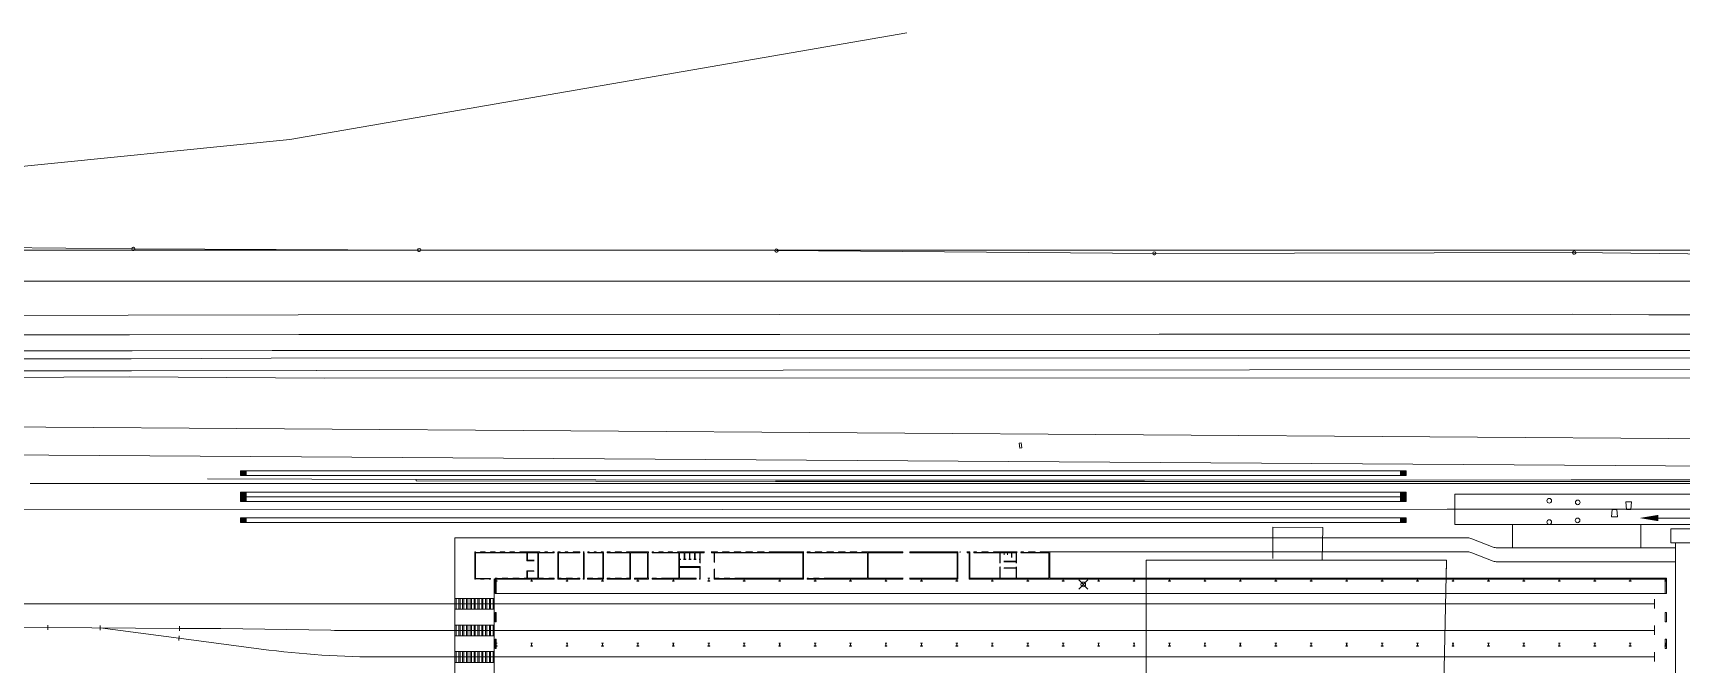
# Model space of a CAD drawing. Header units: millimetres. Extents: x -725228 to 10849, y -8846583 to 5995.
# Drawn here: x 10088.5 to 10441.9, y 5860 to 5995.3 of the extents above; entities that cross this region are included whole.
import ezdxf

# ---------------------------------------------------------------- set-up
doc = ezdxf.new("R2010")
doc.units = ezdxf.units.MM
doc.header["$PDMODE"] = 35
doc.header["$PDSIZE"] = 1
doc.layers.add('00-SIMB', color=1, linetype='Continuous', lineweight=0)
doc.layers.add('ES-Perfiles-g', color=4, linetype='Continuous')

# ---------------------------------------------------------------- blocks, each defined once
blk = doc.blocks.new('Ubicación_TOLOSA')
at = {"layer": '00-SIMB', "color": 1, "lineweight": 5, "ltscale": 2}
for p, q in [((-19.13, 140.5), (113.19, 163.37)), ((-101.35, 132.3), (-19.13, 140.5)), ((285.8, 116.83), (-219.02, 116.83)), ((-52.64, 117.07), (-123.18, 117.76)), ((8.64, 116.83), (-52.64, 117.07)), ((85.26, 116.73), (8.64, 116.83)), ((166.3, 116.12), (85.26, 116.73)), ((256.33, 116.29), (166.3, 116.12)), ((333.88, 115.46), (256.33, 116.29)), ((309.83, 110.13), (-272, 110.13)), ((-53.78, 102.84), (-123.61, 102.78)), ((-17.29, 102.91), (-53.78, 102.84)), ((-17.29, 102.91), (85.9, 102.98)), ((85.9, 102.98), (255.92, 103.1)), ((255.92, 103.1), (272.36, 102.96)), ((272.36, 102.96), (284.54, 102.95)), ((-88.52, 98.61), (-53.46, 98.63)), ((-53.46, 98.63), (-17.14, 98.71)), ((-17.14, 98.71), (34.43, 98.72)), ((34.43, 98.72), (86, 98.73)), ((86, 98.73), (167.34, 98.76)), ((167.34, 98.76), (295.02, 98.8)), ((-53.11, 93.52), (-123.51, 93.48)), ((-52.92, 95.22), (-123.42, 95.16)), ((-23.07, 93.63), (-53.11, 93.52)), ((-22.92, 95.26), (-52.92, 95.22)), ((-23.07, 93.63), (395.4, 93.79)), ((-22.92, 95.26), (395.41, 95.26)), ((-53.48, 89.63), (-123.55, 89.24)), ((-123.5, 90.9), (-53.06, 90.92)), ((-11.71, 89.32), (-53.48, 89.63)), ((-53.06, 90.92), (-13.34, 91.02)), ((-13.35, 91.01), (389.6, 91.29)), ((-11.71, 89.33), (413.12, 89.51)), ((-134.21, 79.31), (430.56, 75.38)), ((137.33, 75.4), (137.73, 75.46)), ((137.44, 74.35), (137.33, 75.4)), ((137.87, 74.44), (137.44, 74.35)), ((137.73, 75.46), (137.87, 74.44)), ((472.51, 69.28), (-87.17, 72.94)), ((7.99, 67.66), (-36.73, 67.77)), ((-29.7, 68.46), (-29.7, 69.46)), ((-29.7, 69.46), (220.3, 69.46)), ((-29.7, 68.46), (-29.7, 69.46)), ((-29.7, 68.46), (220.3, 68.46)), ((-29.49, 69.46), (-29.49, 68.46)), ((-29.29, 68.46), (-29.29, 69.46)), ((-29.08, 69.46), (-29.08, 68.46)), ((-28.88, 68.46), (-28.88, 69.46)), ((-28.67, 69.46), (-28.67, 68.46)), ((-28.47, 68.46), (-28.47, 69.46)), ((85.06, 67.49), (7.99, 67.66)), ((7.99, 67.36), (7.99, 67.66)), ((85.06, 67.19), (7.99, 67.36)), ((164.19, 67.47), (85.06, 67.49)), ((164.19, 67.17), (85.06, 67.19)), ((255.7, 67.53), (164.19, 67.47)), ((255.7, 67.23), (164.19, 67.17)), ((219.07, 68.46), (219.07, 69.46)), ((219.28, 69.46), (219.28, 68.46)), ((219.48, 68.46), (219.48, 69.46)), ((219.69, 69.46), (219.69, 68.46)), ((219.89, 68.46), (219.89, 69.46)), ((220.1, 69.46), (220.1, 68.46)), ((220.3, 68.46), (220.3, 69.46)), ((371.92, 67.53), (255.7, 67.53)), ((371.92, 67.23), (255.7, 67.23)), ((-74.78, 66.74), (294.34, 66.75)), ((-29.7, 63.93), (-29.7, 64.93)), ((-29.7, 64.93), (220.3, 64.93)), ((-29.7, 63.93), (-29.7, 64.93)), ((-29.7, 62.93), (-29.7, 63.93)), ((-29.7, 63.93), (220.3, 63.93)), ((-29.7, 62.93), (-29.7, 63.93)), ((-29.7, 63.93), (220.3, 63.93)), ((-29.49, 64.93), (-29.49, 63.93)), ((-29.49, 63.93), (-29.49, 62.93)), ((-29.29, 63.93), (-29.29, 64.93)), ((-29.29, 62.93), (-29.29, 63.93)), ((-29.08, 64.93), (-29.08, 63.93)), ((-29.08, 63.93), (-29.08, 62.93)), ((-28.88, 63.93), (-28.88, 64.93)), ((-28.88, 62.93), (-28.88, 63.93)), ((-28.67, 64.93), (-28.67, 63.93)), ((-28.67, 63.93), (-28.67, 62.93)), ((-28.47, 63.93), (-28.47, 64.93)), ((-28.47, 62.93), (-28.47, 63.93)), ((219.07, 63.93), (219.07, 64.93)), ((219.07, 62.93), (219.07, 63.93)), ((219.28, 64.93), (219.28, 63.93)), ((219.28, 63.93), (219.28, 62.93)), ((219.48, 63.93), (219.48, 64.93)), ((219.48, 62.93), (219.48, 63.93)), ((219.69, 64.93), (219.69, 63.93)), ((219.69, 63.93), (219.69, 62.93)), ((219.89, 63.93), (219.89, 64.93)), ((219.89, 62.93), (219.89, 63.93)), ((220.1, 64.93), (220.1, 63.93)), ((220.1, 63.93), (220.1, 62.93)), ((220.3, 63.93), (220.3, 64.93)), ((220.3, 62.93), (220.3, 63.93)), ((290.71, 64.48), (230.71, 64.48)), ((230.71, 57.98), (230.71, 64.48)), ((-137.9, 61.09), (229.07, 61.24)), ((-29.7, 62.93), (220.3, 62.93)), ((229.07, 61.24), (333.81, 61.24)), ((264.34, 59.65), (264.49, 61.23)), ((264.49, 61.23), (265.46, 61.23)), ((265.61, 59.65), (265.46, 61.23)), ((267.38, 62.82), (267.53, 61.23)), ((267.38, 62.82), (268.65, 62.82)), ((267.53, 61.23), (268.5, 61.23)), ((268.65, 62.82), (268.5, 61.23)), ((-29.7, 59.41), (-29.7, 58.41)), ((-29.7, 59.41), (220.3, 59.41)), ((-29.7, 58.41), (220.3, 58.41)), ((-29.49, 58.41), (-29.49, 59.41)), ((-29.29, 59.41), (-29.29, 58.41)), ((-29.08, 58.41), (-29.08, 59.41)), ((-28.88, 59.41), (-28.88, 58.41)), ((-28.69, 59), (-28.69, 59)), ((-28.69, 58.87), (-28.69, 58.87)), ((-28.67, 58.41), (-28.67, 59.41)), ((-28.47, 59.41), (-28.47, 58.41)), ((191.69, 50.72), (191.73, 57.4)), ((191.73, 57.4), (202.44, 57.35)), ((202.44, 57.35), (202.26, 50.35)), ((219.07, 58.41), (219.07, 59.41)), ((219.28, 59.41), (219.28, 58.41)), ((219.48, 58.41), (219.48, 59.41)), ((219.69, 59.41), (219.69, 58.41)), ((219.89, 58.41), (219.89, 59.41)), ((220.1, 59.41), (220.1, 58.41)), ((220.3, 58.41), (220.3, 59.41)), ((230.71, 57.98), (290.71, 57.98)), ((243.11, 57.98), (243.11, 52.98)), ((264.34, 59.65), (265.61, 59.65)), ((270.61, 52.98), (270.61, 57.98)), ((274.36, 59.37), (286.13, 59.37)), ((287.04, 57.07), (277.04, 57.07)), ((277.04, 57.07), (277.04, 54.07)), ((16.25, 55.1), (16.25, 5)), ((186.21, 55.1), (16.25, 55.1)), ((186.21, 55.1), (233.48, 55.1)), ((238.96, 53.15), (234.39, 54.93)), ((277.04, 54.07), (287.04, 54.07)), ((278.08, -2.59), (278.08, 54.07)), ((20.55, 52.11), (20.7, 52.11)), ((20.55, 52.11), (20.55, 51.41)), ((20.7, 51.41), (20.55, 51.41)), ((20.6, 51.41), (20.7, 51.41)), ((20.6, 46.98), (20.6, 51.41)), ((20.7, 51.91), (20.7, 52.11)), ((20.7, 51.91), (20.7, 52.01)), ((20.7, 52.01), (21.8, 52.01)), ((20.7, 51.91), (20.7, 46.43)), ((21.8, 51.91), (20.7, 51.91)), ((20.7, 51.41), (20.7, 46.98)), ((21.8, 52.11), (22.8, 52.11)), ((21.8, 51.91), (21.8, 52.11)), ((21.8, 52.01), (21.8, 51.91)), ((21.8, 51.91), (22.8, 51.91)), ((22.8, 51.91), (22.8, 52.11)), ((22.8, 51.91), (22.8, 52.01)), ((22.8, 52.01), (23.9, 52.01)), ((23.9, 51.91), (22.8, 51.91)), ((23.9, 51.91), (23.9, 52.11)), ((23.9, 52.11), (24.9, 52.11)), ((23.9, 52.01), (23.9, 51.91)), ((24.9, 51.91), (23.9, 51.91)), ((24.9, 52.11), (24.9, 51.91)), ((24.9, 51.91), (24.9, 52.01)), ((24.9, 52.01), (26, 52.01)), ((26, 51.91), (24.9, 51.91)), ((26, 51.91), (26, 52.11)), ((26, 52.11), (27, 52.11)), ((26, 52.01), (26, 51.91)), ((27, 51.91), (26, 51.91)), ((27, 52.11), (27, 51.91)), ((27, 51.91), (27, 52.01)), ((27, 52.01), (28.1, 52.01)), ((28.1, 51.91), (27, 51.91)), ((28.1, 51.91), (28.1, 52.11)), ((28.1, 52.11), (29.1, 52.11)), ((28.1, 52.01), (28.1, 51.91)), ((29.1, 51.91), (28.1, 51.91)), ((29.1, 52.11), (29.1, 51.91)), ((29.1, 51.91), (29.1, 52.01)), ((29.1, 52.01), (30.2, 52.01)), ((30.2, 51.91), (29.1, 51.91)), ((30.2, 51.91), (30.2, 52.11)), ((30.2, 52.11), (31.2, 52.11)), ((30.2, 52.01), (30.2, 51.91)), ((31.2, 51.91), (30.2, 51.91)), ((31.2, 52.11), (34.05, 52.11)), ((31.2, 51.91), (34.05, 51.91)), ((31.7, 51.91), (31.7, 50.22)), ((31.7, 51.91), (31.7, 50.22)), ((33.28, 50.22), (31.7, 50.22)), ((31.85, 51.91), (31.85, 50.32)), ((33.27, 50.32), (31.85, 50.32)), ((34.5, 52.11), (33.9, 52.11)), ((34.05, 46.48), (34.05, 51.91)), ((34.05, 50.83), (34.05, 47.3)), ((34.2, 46.48), (34.2, 51.91)), ((34.2, 51.91), (37.58, 51.91)), ((34.2, 50.11), (34.2, 46.48)), ((34.5, 51.91), (34.5, 52.11)), ((34.5, 51.91), (34.5, 52.01)), ((34.5, 52.01), (35.6, 52.01)), ((35.6, 51.91), (34.5, 51.91)), ((36.18, 52.11), (35.6, 52.11)), ((35.6, 51.91), (35.6, 52.11)), ((35.6, 52.01), (35.6, 51.91)), ((36.18, 51.91), (36.18, 52.11)), ((36.18, 51.91), (36.18, 52.01)), ((36.18, 52.01), (37.28, 52.01)), ((37.28, 51.91), (36.18, 51.91)), ((37.58, 52.11), (37.28, 52.11)), ((37.28, 51.91), (37.28, 52.11)), ((37.28, 52.01), (37.28, 51.91)), ((37.58, 52.11), (37.58, 51.91)), ((38.32, 52.01), (38.4, 52.01)), ((38.4, 52.01), (38.32, 52.01)), ((38.35, 52.11), (38.4, 52.11)), ((38.4, 52.11), (38.85, 52.11)), ((38.4, 52.01), (38.4, 46.28)), ((38.42, 52.1), (38.42, 52.1)), ((38.55, 51.91), (38.55, 46.48)), ((38.55, 51.91), (43.07, 51.91)), ((38.85, 51.91), (38.85, 52.11)), ((38.85, 51.91), (38.85, 52.01)), ((38.85, 52.01), (39.95, 52.01)), ((39.95, 51.91), (38.85, 51.91)), ((39.95, 51.91), (39.95, 52.11)), ((40.53, 52.11), (39.95, 52.11)), ((39.95, 52.01), (39.95, 51.91)), ((40.53, 51.91), (40.53, 52.11)), ((40.53, 51.91), (40.53, 52.01)), ((40.53, 52.01), (41.63, 52.01)), ((41.63, 51.91), (40.53, 51.91)), ((41.63, 52.11), (43.12, 52.11)), ((41.63, 51.91), (41.63, 52.11)), ((41.63, 52.01), (41.63, 51.91)), ((43.07, 52.11), (43.07, 51.91)), ((43.89, 52.01), (43.81, 52.01)), ((43.84, 52.11), (44.01, 52.11)), ((43.84, 52.11), (43.89, 52.11)), ((43.85, 52.01), (43.85, 46.48)), ((43.85, 51.91), (44, 51.91)), ((43.91, 52.1), (43.91, 52.1)), ((44.01, 52.11), (43.96, 52.11)), ((43.96, 52.01), (44.04, 52.01)), ((44, 51.91), (44, 46.48)), ((44.78, 52.11), (44.78, 51.91)), ((44.78, 52.11), (45.08, 52.11)), ((44.78, 51.91), (48, 51.91)), ((45.08, 51.91), (45.08, 52.11)), ((45.08, 51.91), (45.08, 52.01)), ((45.08, 52.01), (46.18, 52.01)), ((46.18, 51.91), (45.08, 51.91)), ((46.18, 51.91), (46.18, 52.11)), ((46.18, 52.11), (46.59, 52.11)), ((46.18, 52.01), (46.18, 51.91)), ((46.59, 51.91), (46.59, 52.11)), ((46.59, 51.91), (46.59, 52.01)), ((46.59, 52.01), (47.69, 52.01)), ((47.69, 51.91), (46.59, 51.91)), ((47.69, 51.91), (47.69, 52.11)), ((47.69, 52.11), (48.15, 52.11)), ((47.69, 52.01), (47.69, 51.91)), ((48, 51.91), (48, 46.48)), ((48.15, 52.11), (48.2, 52.11)), ((48.2, 52.11), (48.15, 52.11)), ((48.15, 52.01), (48.22, 52.01)), ((48.15, 52.01), (48.15, 52.01)), ((48.15, 52.01), (48.22, 52.01)), ((48.15, 51.91), (48.15, 46.48)), ((48.15, 51.91), (48.19, 51.91)), ((48.92, 52.11), (48.97, 52.11)), ((48.97, 52.11), (48.97, 51.91)), ((48.97, 52.11), (49.59, 52.11)), ((48.97, 51.91), (53.84, 51.91)), ((49.59, 51.91), (49.59, 52.11)), ((49.59, 51.91), (49.59, 52.01)), ((49.59, 52.01), (50.69, 52.01)), ((50.69, 51.91), (49.59, 51.91)), ((50.69, 51.91), (50.69, 52.11)), ((50.69, 52.11), (52.01, 52.11)), ((50.69, 52.01), (50.69, 51.91)), ((52.01, 51.91), (52.01, 52.11)), ((52.01, 51.91), (52.01, 52.01)), ((52.01, 52.01), (53.11, 52.01)), ((53.11, 51.91), (52.01, 51.91)), ((53.11, 51.91), (53.11, 52.11)), ((53.11, 52.11), (57.8, 52.11)), ((53.11, 52.01), (53.11, 51.91)), ((53.84, 46.48), (53.84, 51.91)), ((53.99, 46.48), (53.99, 51.91)), ((53.99, 51.91), (57.59, 51.91)), ((57.59, 51.91), (57.59, 46.48)), ((57.74, 51.91), (57.74, 46.48)), ((57.74, 51.91), (57.8, 51.91)), ((57.75, 52.1), (57.75, 52.1)), ((57.85, 52.11), (57.8, 52.11)), ((57.8, 52.11), (57.8, 51.91)), ((57.8, 52.01), (57.87, 52.01)), ((57.8, 52.01), (57.87, 52.01)), ((57.8, 52.01), (57.8, 52.01)), ((58.57, 52.11), (58.92, 52.11)), ((58.62, 52.11), (58.62, 51.91)), ((58.62, 51.91), (64.35, 51.91)), ((58.92, 51.91), (58.92, 52.11)), ((58.92, 51.91), (58.92, 52.01)), ((58.92, 52.01), (60.02, 52.01)), ((60.02, 51.91), (58.92, 51.91)), ((60.02, 52.11), (60.93, 52.11)), ((60.02, 51.91), (60.02, 52.11)), ((60.02, 52.01), (60.02, 51.91)), ((60.93, 51.91), (60.93, 52.11)), ((60.93, 51.91), (60.93, 52.01)), ((60.93, 52.01), (62.03, 52.01)), ((62.03, 51.91), (60.93, 51.91)), ((62.03, 52.11), (62.95, 52.11)), ((62.03, 51.91), (62.03, 52.11)), ((62.03, 52.01), (62.03, 51.91)), ((62.95, 51.91), (62.95, 52.11)), ((62.95, 51.91), (62.95, 52.01)), ((62.95, 52.01), (64.05, 52.01)), ((64.05, 51.91), (62.95, 51.91)), ((64.05, 52.11), (69.74, 52.11)), ((64.05, 51.91), (64.05, 52.11)), ((64.05, 52.01), (64.05, 51.91)), ((64.35, 52.01), (64.35, 52.01)), ((64.35, 51.91), (64.35, 46.48)), ((64.5, 51.91), (64.5, 50.56)), ((64.5, 51.91), (65.5, 51.91)), ((64.7, 50.56), (64.5, 50.56)), ((64.5, 50.53), (64.5, 48.94)), ((64.7, 50.48), (64.5, 50.48)), ((64.7, 50.56), (64.76, 50.56)), ((64.74, 50.48), (64.7, 50.48)), ((65.35, 50.56), (65.5, 50.56)), ((65.35, 50.48), (65.5, 50.48)), ((65.5, 51.91), (65.5, 50.56)), ((65.8, 50.48), (65.5, 50.48)), ((65.6, 51.91), (65.6, 50.56)), ((65.6, 51.91), (66.6, 51.91)), ((65.8, 50.56), (65.6, 50.56)), ((65.8, 50.56), (65.86, 50.56)), ((65.84, 50.48), (65.8, 50.48)), ((66.45, 50.56), (66.6, 50.56)), ((66.45, 50.48), (66.6, 50.48)), ((66.6, 51.91), (66.6, 50.56)), ((66.9, 50.48), (66.6, 50.48)), ((66.7, 51.91), (66.7, 50.56)), ((66.7, 51.91), (67.7, 51.91)), ((66.9, 50.56), (66.7, 50.56)), ((66.9, 50.56), (66.96, 50.56)), ((66.94, 50.48), (66.9, 50.48)), ((67.55, 50.56), (67.7, 50.56)), ((67.55, 50.48), (67.7, 50.48)), ((67.7, 51.91), (67.7, 50.56)), ((68, 50.48), (67.7, 50.48)), ((67.8, 51.91), (67.8, 50.56)), ((67.8, 51.91), (68.8, 51.91)), ((68, 50.56), (67.8, 50.56)), ((68, 50.56), (68.06, 50.56)), ((68.04, 50.48), (68, 50.48)), ((68.65, 50.56), (68.8, 50.56)), ((68.65, 50.48), (68.8, 50.48)), ((68.8, 51.91), (68.8, 49.75)), ((68.9, 51.91), (68.9, 49.75)), ((68.9, 51.91), (69.74, 51.91)), ((68.9, 49.7), (68.9, 49.75)), ((69.69, 52.02), (69.69, 52.02)), ((69.74, 52.11), (69.82, 52.11)), ((69.74, 52.11), (69.74, 51.91)), ((69.79, 52.01), (69.74, 52.01)), ((71.3, 52.11), (71.23, 52.11)), ((71.25, 52.01), (71.3, 52.01)), ((71.3, 52.11), (72.6, 52.11)), ((71.3, 52.11), (71.3, 51.91)), ((71.3, 51.91), (71.9, 51.91)), ((71.35, 52.02), (71.35, 52.02)), ((71.9, 51.91), (71.9, 49.87)), ((71.9, 49.87), (71.9, 49.92)), ((72, 51.91), (72, 49.85)), ((72, 51.91), (90.9, 51.91)), ((72, 49.92), (72, 49.85)), ((72.6, 51.91), (72.6, 52.11)), ((72.6, 51.91), (72.6, 52.01)), ((72.6, 52.01), (73.7, 52.01)), ((73.7, 51.91), (72.6, 51.91)), ((73.7, 52.11), (75.1, 52.11)), ((73.7, 51.91), (73.7, 52.11)), ((73.7, 52.01), (73.7, 51.91)), ((75.1, 51.91), (75.1, 52.11)), ((75.1, 51.91), (75.1, 52.01)), ((75.1, 52.01), (76.2, 52.01)), ((76.2, 51.91), (75.1, 51.91)), ((76.2, 52.11), (77.6, 52.11)), ((76.2, 51.91), (76.2, 52.11)), ((76.2, 52.01), (76.2, 51.91)), ((77.6, 51.91), (77.6, 52.11)), ((77.6, 51.91), (77.6, 52.01)), ((77.6, 52.01), (78.7, 52.01)), ((78.7, 51.91), (77.6, 51.91)), ((78.7, 52.11), (80.1, 52.11)), ((78.7, 51.91), (78.7, 52.11)), ((78.7, 52.01), (78.7, 51.91)), ((80.1, 51.91), (80.1, 52.11)), ((80.1, 51.91), (80.1, 52.01)), ((80.1, 52.01), (81.2, 52.01)), ((81.2, 51.91), (80.1, 51.91)), ((81.2, 52.11), (82.6, 52.11)), ((81.2, 51.91), (81.2, 52.11)), ((81.2, 52.01), (81.2, 51.91)), ((82.6, 51.91), (82.6, 52.11)), ((82.6, 51.91), (82.6, 52.01)), ((82.6, 52.01), (83.7, 52.01)), ((83.7, 51.91), (82.6, 51.91)), ((83.7, 52.11), (91.05, 52.11)), ((83.7, 51.91), (83.7, 52.11)), ((83.7, 52.01), (83.7, 51.91)), ((90.9, 51.91), (90.9, 46.47)), ((91, 52.09), (91, 52.09)), ((91.1, 52.1), (91.05, 52.1)), ((91.05, 52), (91.05, 46.28)), ((91.05, 52), (91.12, 52)), ((91.82, 52.1), (92.47, 52.1)), ((91.87, 52.1), (91.87, 51.91)), ((91.87, 51.91), (104.75, 51.91)), ((92.47, 51.91), (92.47, 52.1)), ((92.47, 51.91), (92.47, 52.01)), ((92.47, 52.01), (93.57, 52.01)), ((93.57, 51.91), (92.47, 51.91)), ((93.57, 52.1), (94.97, 52.1)), ((93.57, 51.91), (93.57, 52.1)), ((93.57, 52.01), (93.57, 51.91)), ((94.97, 51.91), (94.97, 52.1)), ((94.97, 51.91), (94.97, 52.01)), ((94.97, 52.01), (96.07, 52.01)), ((96.07, 51.91), (94.97, 51.91)), ((96.07, 52.1), (97.47, 52.1)), ((96.07, 51.91), (96.07, 52.1)), ((96.07, 52.01), (96.07, 51.91)), ((97.47, 51.91), (97.47, 52.1)), ((97.47, 51.91), (97.47, 52.01)), ((97.47, 52.01), (98.57, 52.01)), ((98.57, 51.91), (97.47, 51.91)), ((98.57, 52.1), (99.97, 52.1)), ((98.57, 51.91), (98.57, 52.1)), ((98.57, 52.01), (98.57, 51.91)), ((99.97, 51.91), (99.97, 52.1)), ((99.97, 51.91), (99.97, 52.01)), ((99.97, 52.01), (101.07, 52.01)), ((101.07, 51.91), (99.97, 51.91)), ((101.07, 52.1), (102.47, 52.1)), ((101.07, 51.91), (101.07, 52.1)), ((101.07, 52.01), (101.07, 51.91)), ((102.47, 51.91), (102.47, 52.1)), ((102.47, 51.91), (102.47, 52.01)), ((102.47, 52.01), (103.57, 52.01)), ((103.57, 51.91), (102.47, 51.91)), ((103.57, 52.1), (104.95, 52.1)), ((103.57, 51.91), (103.57, 52.1)), ((103.57, 52.01), (103.57, 51.91)), ((104.75, 51.91), (104.75, 46.47)), ((104.9, 51.91), (104.9, 46.47)), ((104.9, 51.91), (112.33, 51.91)), ((104.95, 52.1), (112.38, 52.1)), ((112.27, 52.09), (112.27, 52.09)), ((112.38, 52.1), (112.33, 52.1)), ((112.33, 52.1), (112.33, 51.91)), ((112.33, 52), (112.4, 52)), ((113.89, 52), (113.81, 52)), ((113.84, 52.1), (124.17, 52.11)), ((113.84, 52.1), (113.89, 52.1)), ((113.89, 52.1), (113.89, 51.91)), ((113.89, 51.91), (124, 51.91)), ((113.94, 52.09), (113.94, 52.09)), ((124, 51.91), (124, 46.47)), ((124, 51.91), (124, 46.47)), ((124.15, 52.11), (124.15, 46.47)), ((124.15, 52.11), (124.15, 46.28)), ((124.57, 52.02), (124.57, 52.02)), ((124.62, 52.01), (124.6, 52.01)), ((124.62, 52.11), (124.7, 52.11)), ((124.62, 52.01), (124.62, 52.01)), ((124.67, 52.01), (124.62, 52.01)), ((126.18, 52.11), (126.11, 52.11)), ((126.13, 52.01), (126.18, 52.01)), ((126.18, 52.11), (126.18, 51.91)), ((126.18, 52.11), (126.6, 52.11)), ((126.18, 51.91), (126.6, 51.91)), ((126.24, 52.02), (126.24, 52.02)), ((126.6, 52.11), (126.75, 52.11)), ((126.6, 51.91), (126.6, 46.28)), ((126.7, 52.1), (126.7, 52.1)), ((126.75, 52.11), (126.75, 46.48)), ((126.8, 52), (126.75, 52)), ((126.76, 52), (126.83, 52)), ((126.76, 52), (126.83, 52)), ((126.76, 52), (126.83, 52)), ((127.58, 52.11), (128.18, 52.11)), ((127.58, 52.11), (127.58, 51.91)), ((127.58, 51.91), (136.77, 51.91)), ((128.18, 51.91), (128.18, 52.11)), ((128.18, 51.91), (128.18, 52.01)), ((128.18, 52.01), (129.28, 52.01)), ((129.28, 51.91), (128.18, 51.91)), ((129.28, 52.11), (130.68, 52.11)), ((129.28, 51.91), (129.28, 52.11)), ((129.28, 52.01), (129.28, 51.91)), ((130.68, 52.11), (129.8, 52.11)), ((130.68, 51.91), (130.68, 52.11)), ((130.68, 51.91), (130.68, 52.01)), ((130.68, 52.01), (131.78, 52.01)), ((131.78, 51.91), (130.68, 51.91)), ((131.78, 52.11), (136.82, 52.11)), ((132.4, 52.11), (131.78, 52.11)), ((131.78, 51.91), (131.78, 52.11)), ((131.78, 52.01), (131.78, 51.91)), ((133.15, 51.91), (133.15, 49.72)), ((133.25, 51.91), (133.25, 49.72)), ((134.02, 50.01), (136.67, 50.01)), ((134.03, 50.11), (136.67, 50.11)), ((134.07, 51.91), (134.07, 51.51)), ((134.07, 51.51), (134.12, 51.51)), ((134.12, 51.91), (134.12, 51.51)), ((134.79, 51.91), (134.79, 51.51)), ((134.79, 51.51), (134.84, 51.51)), ((134.84, 51.91), (134.84, 51.51)), ((135.67, 51.91), (135.67, 50.88)), ((135.77, 51.91), (135.77, 50.89)), ((136.67, 50.11), (136.67, 51.91)), ((136.67, 49.72), (136.67, 50.01)), ((136.77, 52.01), (136.82, 52.01)), ((136.77, 52.01), (136.77, 49.68)), ((136.87, 52.11), (136.82, 52.11)), ((136.82, 52.01), (136.9, 52.01)), ((136.82, 52.01), (136.9, 52.01)), ((136.89, 52.1), (136.89, 52.1)), ((137.64, 52.11), (138.24, 52.11)), ((137.64, 52.01), (137.64, 51.91)), ((137.64, 51.91), (143.67, 51.91)), ((138.24, 51.91), (138.24, 52.11)), ((138.24, 51.91), (138.24, 52.01)), ((138.24, 52.01), (139.34, 52.01)), ((139.34, 51.91), (138.24, 51.91)), ((139.34, 52.11), (140.74, 52.11)), ((139.34, 51.91), (139.34, 52.11)), ((139.34, 52.01), (139.34, 51.91)), ((140.74, 51.91), (140.74, 52.11)), ((140.74, 51.91), (140.74, 52.01)), ((140.74, 52.01), (141.84, 52.01)), ((141.84, 51.91), (140.74, 51.91)), ((141.84, 52.11), (143.87, 52.11)), ((141.84, 51.91), (141.84, 52.11)), ((141.84, 52.01), (141.84, 51.91)), ((143.67, 51.91), (143.67, 46.48)), ((143.87, 46.48), (143.87, 52.11)), ((143.87, 52.11), (233.48, 52.1)), ((228.97, 50.35), (164.52, 50.34)), ((228.97, 50.35), (164.52, 50.34)), ((164.52, 50.34), (164.52, 46.48)), ((164.52, 50.34), (164.52, -1.02)), ((227.88, -0.72), (228.97, 50.35)), ((228.89, 46.48), (228.97, 50.35)), ((238.96, 50.15), (234.39, 51.93)), ((239.87, 52.98), (278.08, 52.98)), ((239.87, 49.98), (278.08, 49.98)), ((243.11, 52.98), (270.61, 52.98)), ((20.55, 46.98), (20.7, 46.98)), ((20.55, 46.98), (20.55, 46.28)), ((20.55, 46.43), (20.55, 46.28)), ((20.7, 46.28), (20.55, 46.28)), ((20.7, 46.28), (20.55, 46.28)), ((20.7, 46.98), (20.6, 46.98)), ((20.7, 46.78), (20.7, 46.98)), ((23.95, 46.43), (20.7, 46.43)), ((20.7, 46.43), (20.7, 46.28)), ((20.7, 46.33), (20.7, 46.43)), ((20.7, 46.43), (21.8, 46.43)), ((21.8, 46.33), (20.7, 46.33)), ((21.8, 46.43), (21.8, 46.28)), ((21.8, 46.43), (21.8, 46.33)), ((22.55, 46.28), (21.8, 46.28)), ((22.55, 46.43), (22.55, 46.28)), ((22.55, 46.33), (22.55, 46.43)), ((22.55, 46.43), (23.65, 46.43)), ((23.65, 46.33), (22.55, 46.33)), ((23.65, 46.43), (23.65, 46.28)), ((23.65, 46.43), (23.65, 46.33)), ((23.95, 46.28), (23.65, 46.28)), ((23.95, 46.28), (23.95, 46.43)), ((24.75, 46.33), (24.72, 46.33)), ((24.72, 46.33), (24.75, 46.33)), ((24.75, 46.33), (24.75, 46.28)), ((24.75, 46.28), (24.95, 46.28)), ((24.75, -24.68), (24.75, 46.28)), ((25.35, 46.48), (24.9, 46.48)), ((24.9, 46.48), (25.35, 46.48)), ((24.95, 46.48), (24.95, 43.17)), ((25.15, 46.48), (25.15, 43.17)), ((37.58, 46.28), (25.15, 46.28)), ((25.35, 46.28), (25.35, 46.48)), ((25.35, 46.28), (25.35, 46.38)), ((25.35, 46.38), (26.45, 46.38)), ((26.45, 46.28), (25.35, 46.28)), ((27.25, 46.48), (26.45, 46.48)), ((26.45, 46.48), (27.25, 46.48)), ((26.45, 46.28), (26.45, 46.48)), ((26.45, 46.38), (26.45, 46.28)), ((27.25, 46.48), (27.65, 46.48)), ((27.65, 46.28), (27.65, 46.48)), ((27.65, 46.28), (27.65, 46.38)), ((27.65, 46.38), (28.75, 46.38)), ((28.75, 46.28), (27.65, 46.28)), ((28.75, 46.48), (30.07, 46.48)), ((28.75, 46.28), (28.75, 46.48)), ((28.75, 46.38), (28.75, 46.28)), ((30.07, 46.28), (30.07, 46.48)), ((30.07, 46.28), (30.07, 46.38)), ((30.07, 46.38), (31.17, 46.38)), ((31.17, 46.28), (30.07, 46.28)), ((31.17, 46.48), (34.05, 46.48)), ((31.17, 46.28), (31.17, 46.48)), ((31.17, 46.38), (31.17, 46.28)), ((31.7, 48.04), (31.7, 46.42)), ((33.23, 48.04), (31.7, 48.04)), ((31.7, 48.04), (31.7, 46.28)), ((31.85, 47.94), (31.85, 46.48)), ((33.27, 47.94), (31.85, 47.94)), ((34.2, 46.48), (35.32, 46.48)), ((35.32, 46.28), (35.32, 46.48)), ((35.32, 46.28), (35.32, 46.38)), ((35.32, 46.38), (36.42, 46.38)), ((36.42, 46.28), (35.32, 46.28)), ((36.42, 46.48), (37.62, 46.48)), ((36.42, 46.28), (36.42, 46.48)), ((36.42, 46.38), (36.42, 46.28)), ((37.58, 46.48), (37.58, 46.28)), ((38.32, 46.48), (38.4, 46.48)), ((38.4, 46.48), (38.32, 46.48)), ((38.35, 46.38), (38.4, 46.38)), ((43.12, 46.28), (38.4, 46.28)), ((38.42, 46.39), (38.42, 46.39)), ((38.55, 46.48), (39.07, 46.48)), ((39.07, 46.28), (39.07, 46.48)), ((39.07, 46.28), (39.07, 46.38)), ((39.07, 46.38), (40.17, 46.38)), ((40.17, 46.28), (39.07, 46.28)), ((40.15, 46.48), (41.5, 46.48)), ((40.17, 46.28), (40.17, 46.48)), ((40.17, 46.38), (40.17, 46.28)), ((41.5, 46.28), (41.5, 46.48)), ((41.5, 46.28), (41.5, 46.38)), ((41.5, 46.38), (42.6, 46.38)), ((42.6, 46.28), (41.5, 46.28)), ((42.6, 46.48), (43.11, 46.48)), ((42.6, 46.28), (42.6, 46.48)), ((42.6, 46.38), (42.6, 46.28)), ((43.12, 46.44), (43.12, 46.28)), ((43.81, 46.48), (44.04, 46.48)), ((43.89, 46.48), (43.81, 46.48)), ((43.84, 46.38), (43.89, 46.38)), ((43.84, 46.38), (43.84, 46.28)), ((44.01, 46.28), (43.84, 46.28)), ((43.85, 46.48), (44, 46.48)), ((43.91, 46.39), (43.91, 46.39)), ((43.96, 46.48), (44.04, 46.48)), ((44.01, 46.38), (43.96, 46.38)), ((44.01, 46.38), (44.01, 46.28)), ((44.73, 46.44), (44.73, 46.28)), ((48.2, 46.28), (44.73, 46.28)), ((44.74, 46.48), (45.87, 46.48)), ((45.87, 46.28), (45.87, 46.48)), ((45.87, 46.28), (45.87, 46.38)), ((45.87, 46.38), (46.97, 46.38)), ((46.97, 46.28), (45.87, 46.28)), ((46.97, 46.48), (48, 46.48)), ((46.97, 46.28), (46.97, 46.48)), ((46.97, 46.38), (46.97, 46.28)), ((48.15, 46.48), (48.22, 46.48)), ((48.15, 46.48), (48.22, 46.48)), ((48.2, 46.38), (48.15, 46.38)), ((48.2, 46.38), (48.2, 46.28)), ((48.92, 46.44), (48.92, 46.28)), ((53.99, 46.28), (48.92, 46.28)), ((48.93, 46.48), (49.59, 46.48)), ((49.59, 46.28), (49.59, 46.48)), ((49.59, 46.28), (49.59, 46.38)), ((49.59, 46.38), (50.69, 46.38)), ((50.69, 46.28), (49.59, 46.28)), ((50.69, 46.48), (52.01, 46.48)), ((50.69, 46.28), (50.69, 46.48)), ((50.69, 46.38), (50.69, 46.28)), ((52.01, 46.28), (52.01, 46.48)), ((52.01, 46.28), (52.01, 46.38)), ((52.01, 46.38), (53.11, 46.38)), ((53.11, 46.28), (52.01, 46.28)), ((53.11, 46.48), (53.84, 46.48)), ((53.11, 46.28), (53.11, 46.48)), ((53.11, 46.38), (53.11, 46.28)), ((53.99, 46.48), (54.03, 46.48)), ((53.99, 46.38), (53.99, 46.28)), ((54.81, 46.48), (57.59, 46.48)), ((54.81, 46.48), (54.81, 46.28)), ((57.85, 46.28), (54.81, 46.28)), ((57.74, 46.48), (57.8, 46.48)), ((57.75, 46.39), (57.75, 46.39)), ((57.8, 46.48), (57.87, 46.48)), ((57.85, 46.38), (57.8, 46.38)), ((57.85, 46.38), (57.85, 46.28)), ((58.57, 46.44), (58.57, 46.28)), ((68.03, 46.28), (58.57, 46.28)), ((58.58, 46.48), (59.5, 46.48)), ((59.5, 46.28), (59.5, 46.48)), ((59.5, 46.28), (59.5, 46.38)), ((59.5, 46.38), (60.6, 46.38)), ((60.6, 46.28), (59.5, 46.28)), ((60.6, 46.48), (64.35, 46.48)), ((60.6, 46.28), (60.6, 46.48)), ((60.6, 46.38), (60.6, 46.28)), ((64.5, 48.94), (68.8, 48.94)), ((64.5, 48.79), (68.8, 48.79)), ((64.5, 48.79), (64.5, 46.48)), ((64.5, 46.48), (68.02, 46.48)), ((68.03, 46.44), (68.03, 46.28)), ((68.72, 46.48), (68.8, 46.48)), ((68.8, 46.48), (68.72, 46.48)), ((68.75, 46.38), (68.8, 46.38)), ((68.75, 46.38), (68.75, 46.28)), ((68.9, 46.28), (68.75, 46.28)), ((68.8, 48.93), (68.8, 49.01)), ((68.8, 48.79), (68.8, 46.48)), ((68.82, 46.39), (68.82, 46.39)), ((68.9, 48.98), (68.9, 48.93)), ((68.9, 48.93), (68.9, 46.28)), ((71.9, 48.41), (71.9, 48.36)), ((71.9, 48.41), (71.9, 46.28)), ((91.05, 46.28), (71.9, 46.28)), ((72, 48.44), (72, 46.48)), ((72, 48.36), (72, 48.44)), ((72, 46.48), (72.94, 46.48)), ((72.94, 46.28), (72.94, 46.48)), ((72.94, 46.28), (72.94, 46.38)), ((72.94, 46.38), (74.04, 46.38)), ((74.04, 46.28), (72.94, 46.28)), ((74.04, 46.48), (75.24, 46.48)), ((74.04, 46.28), (74.04, 46.48)), ((74.04, 46.38), (74.04, 46.28)), ((75.24, 46.28), (75.24, 46.48)), ((75.24, 46.28), (75.24, 46.38)), ((75.24, 46.38), (76.34, 46.38)), ((76.34, 46.28), (75.24, 46.28)), ((76.34, 46.28), (76.34, 46.48)), ((76.34, 46.47), (90.9, 46.47)), ((76.34, 46.38), (76.34, 46.28)), ((91, 46.38), (91, 46.38)), ((91.05, 46.47), (91.12, 46.47)), ((91.1, 46.37), (91.05, 46.37)), ((91.82, 46.43), (91.82, 46.28)), ((112.38, 46.28), (91.82, 46.28)), ((91.83, 46.47), (92.12, 46.47)), ((92.12, 46.28), (92.12, 46.47)), ((92.12, 46.28), (92.12, 46.38)), ((92.12, 46.38), (93.22, 46.38)), ((93.22, 46.28), (92.12, 46.28)), ((93.22, 46.47), (94.42, 46.47)), ((93.22, 46.28), (93.22, 46.47)), ((93.22, 46.38), (93.22, 46.28)), ((94.42, 46.28), (94.42, 46.47)), ((94.42, 46.28), (94.42, 46.38)), ((94.42, 46.38), (95.52, 46.38)), ((95.52, 46.28), (94.42, 46.28)), ((95.52, 46.47), (104.75, 46.47)), ((95.52, 46.28), (95.52, 46.47)), ((95.52, 46.38), (95.52, 46.28)), ((104.9, 46.47), (104.97, 46.47)), ((104.9, 46.47), (112.4, 46.47)), ((112.27, 46.38), (112.27, 46.38)), ((112.33, 46.47), (112.4, 46.47)), ((112.38, 46.37), (112.33, 46.37)), ((112.38, 46.37), (112.38, 46.28)), ((113.81, 46.47), (124, 46.48)), ((113.89, 46.47), (113.81, 46.47)), ((113.84, 46.37), (113.89, 46.37)), ((113.84, 46.37), (113.84, 46.28)), ((124.15, 46.28), (113.84, 46.28)), ((113.94, 46.38), (113.94, 46.38)), ((275.85, 46.28), (126.6, 46.28)), ((126.75, 46.48), (133.15, 46.48)), ((133.15, 48.9), (133.15, 46.48)), ((133.25, 48.9), (133.25, 46.48)), ((133.25, 48.71), (133.25, 48.71)), ((133.3, 48.71), (133.25, 48.71)), ((133.25, 48.61), (133.32, 48.61)), ((133.25, 48.61), (133.32, 48.61)), ((133.25, 46.48), (136.67, 46.48)), ((133.29, 48.97), (133.29, 48.97)), ((133.29, 48.61), (133.32, 48.61)), ((133.32, 48.7), (133.32, 48.7)), ((134.03, 48.61), (136.67, 48.61)), ((134.07, 48.71), (136.67, 48.71)), ((136.67, 48.9), (136.67, 48.71)), ((136.67, 48.61), (136.67, 46.48)), ((136.77, 48.9), (136.77, 46.48)), ((136.77, 46.48), (143.67, 46.48)), ((143.87, 46.48), (276.15, 46.48)), ((275.85, 46.28), (275.85, 43.17)), ((276.15, 43.17), (276.15, 46.48)), ((24.95, 43.17), (225.56, 43.17)), ((24.95, 43.17), (276.15, 43.17)), ((-111.16, 40.97), (273.56, 40.97)), ((16.25, 42.11), (24.75, 42.11)), ((16.25, 39.81), (16.25, 42.11)), ((24.75, 39.81), (16.25, 39.81)), ((16.31, 39.81), (16.31, 42.11)), ((16.59, 39.81), (16.59, 42.11)), ((17.13, 39.81), (17.13, 42.11)), ((17.41, 39.81), (17.41, 42.11)), ((17.95, 39.81), (17.95, 42.11)), ((18.23, 39.81), (18.23, 42.11)), ((18.77, 39.81), (18.77, 42.11)), ((19.04, 39.81), (19.04, 42.11)), ((19.59, 39.81), (19.59, 42.11)), ((19.86, 39.81), (19.86, 42.11)), ((20.41, 39.81), (20.41, 42.11)), ((20.68, 39.81), (20.68, 42.11)), ((21.23, 39.81), (21.23, 42.11)), ((21.5, 39.81), (21.5, 42.11)), ((22.05, 39.81), (22.05, 42.11)), ((22.32, 39.81), (22.32, 42.11)), ((22.87, 39.81), (22.87, 42.11)), ((23.14, 39.81), (23.14, 42.11)), ((23.69, 39.81), (23.69, 42.11)), ((23.96, 39.81), (23.96, 42.11)), ((24.51, 39.81), (24.51, 42.11)), ((24.75, 42.11), (24.75, 39.81)), ((24.95, 39.11), (24.95, 37.11)), ((25.15, 39.11), (24.95, 39.11)), ((25.15, 37.11), (25.15, 39.11)), ((273.56, 41.97), (273.56, 39.97)), ((273.56, 41.96), (273.56, 39.96)), ((276, 39.11), (275.85, 39.11)), ((275.85, 39.11), (276.15, 39.11)), ((275.85, 37.11), (275.85, 39.11)), ((275.85, 39.11), (276, 39.11)), ((276.15, 39.11), (276.15, 37.11)), ((-106.51, 36.12), (-70.98, 35.89)), ((-70.98, 36.39), (-70.99, 35.39)), ((-70.98, 35.89), (-42.73, 35.71)), ((-59.78, 36.32), (-59.79, 35.32)), ((-59.78, 35.82), (-42.88, 33.6)), ((-42.73, 36.21), (-42.74, 35.21)), ((-42.73, 35.71), (-35.65, 35.67)), ((-33.92, 35.65), (-10.31, 35.29)), ((16.25, 36.42), (24.75, 36.42)), ((16.25, 34.12), (16.25, 36.42)), ((16.31, 34.12), (16.31, 36.42)), ((16.59, 34.12), (16.59, 36.42)), ((17.13, 34.12), (17.13, 36.42)), ((17.41, 34.12), (17.41, 36.42)), ((17.95, 34.12), (17.95, 36.42)), ((18.23, 34.12), (18.23, 36.42)), ((18.77, 34.12), (18.77, 36.42)), ((19.04, 34.12), (19.04, 36.42)), ((19.59, 34.12), (19.59, 36.42)), ((19.86, 34.12), (19.86, 36.42)), ((20.41, 34.12), (20.41, 36.42)), ((20.68, 34.12), (20.68, 36.42)), ((21.23, 34.12), (21.23, 36.42)), ((21.5, 34.12), (21.5, 36.42)), ((22.05, 34.12), (22.05, 36.42)), ((22.32, 34.12), (22.32, 36.42)), ((22.87, 34.12), (22.87, 36.42)), ((23.14, 34.12), (23.14, 36.42)), ((23.69, 34.12), (23.69, 36.42)), ((23.96, 34.12), (23.96, 36.42)), ((24.51, 34.12), (24.51, 36.42)), ((24.75, 36.42), (24.75, 34.12)), ((24.95, 37.11), (25.15, 37.11)), ((273.56, 36.33), (273.56, 34.33)), ((273.56, 36.32), (273.56, 34.32)), ((276.15, 37.11), (275.85, 37.11)), ((275.85, 37.11), (276, 37.11)), ((276, 37.11), (275.85, 37.11)), ((-42.94, 33.1), (-42.81, 34.09)), ((-42.88, 33.6), (-25.23, 31.28)), ((-7.3, 35.27), (273.56, 35.27)), ((24.75, 34.12), (16.25, 34.12)), ((24.75, 35.28), (24.75, 35.28)), ((24.95, 33.41), (24.95, 31.41)), ((25.15, 33.41), (24.95, 33.41)), ((25.15, 31.41), (25.15, 33.41)), ((275.85, 33.41), (276.15, 33.41)), ((275.85, 31.41), (275.85, 33.41)), ((276.15, 33.41), (276.15, 31.41)), ((0.84, 29.57), (273.56, 29.57)), ((16.25, 30.72), (24.75, 30.72)), ((16.25, 28.42), (16.25, 30.72)), ((24.75, 28.42), (16.25, 28.42)), ((16.32, 28.42), (16.32, 30.72)), ((16.59, 28.42), (16.59, 30.72)), ((17.13, 28.42), (17.13, 30.72)), ((17.41, 28.42), (17.41, 30.72)), ((17.95, 28.42), (17.95, 30.72)), ((18.23, 28.42), (18.23, 30.72)), ((18.77, 28.42), (18.77, 30.72)), ((19.05, 28.42), (19.05, 30.72)), ((19.59, 28.42), (19.59, 30.72)), ((19.87, 28.42), (19.87, 30.72)), ((20.41, 28.42), (20.41, 30.72)), ((20.68, 28.42), (20.68, 30.72)), ((21.23, 28.42), (21.23, 30.72)), ((21.5, 28.42), (21.5, 30.72)), ((22.05, 28.42), (22.05, 30.72)), ((22.32, 28.42), (22.32, 30.72)), ((22.87, 28.42), (22.87, 30.72)), ((23.14, 28.42), (23.14, 30.72)), ((23.69, 28.42), (23.69, 30.72)), ((23.96, 28.42), (23.96, 30.72)), ((24.51, 28.42), (24.51, 30.72)), ((24.75, 30.72), (24.75, 28.42)), ((24.95, 31.41), (25.15, 31.41)), ((273.56, 30.61), (273.56, 28.61)), ((273.56, 30.6), (273.56, 28.6)), ((276.15, 31.41), (275.85, 31.41))]:
    blk.add_line(p, q, dxfattribs=at)
at = {"layer": '00-SIMB', "color": 1, "ltscale": 2}
for points in [[(24.95, 46.47), (25.35, 46.47), (25.35, 46.48), (24.95, 46.48)], [(25.15, 45.87), (25.15, 45.87), (25.15, 46.47), (25.15, 46.47)], [(32.55, 46.47), (32.95, 46.47), (32.95, 46.48), (32.55, 46.48)], [(32.75, 45.87), (32.75, 45.87), (32.75, 46.47), (32.75, 46.47)], [(40.15, 46.47), (40.55, 46.47), (40.55, 46.48), (40.15, 46.48)], [(40.35, 45.87), (40.35, 45.87), (40.35, 46.47), (40.35, 46.47)], [(47.75, 46.47), (48.15, 46.47), (48.15, 46.48), (47.75, 46.48)], [(47.95, 45.87), (47.95, 45.87), (47.95, 46.47), (47.95, 46.47)], [(55.35, 46.47), (55.75, 46.47), (55.75, 46.48), (55.35, 46.48)], [(55.55, 45.87), (55.55, 45.87), (55.55, 46.47), (55.55, 46.47)], [(62.95, 46.47), (63.35, 46.47), (63.35, 46.48), (62.95, 46.48)], [(63.15, 45.87), (63.15, 45.87), (63.15, 46.47), (63.15, 46.47)], [(70.55, 46.47), (70.95, 46.47), (70.95, 46.48), (70.55, 46.48)], [(70.75, 45.87), (70.75, 45.87), (70.75, 46.47), (70.75, 46.47)], [(78.15, 46.47), (78.55, 46.47), (78.55, 46.48), (78.15, 46.48)], [(78.35, 45.87), (78.35, 45.87), (78.35, 46.47), (78.35, 46.47)], [(85.75, 46.47), (86.15, 46.47), (86.15, 46.48), (85.75, 46.48)], [(85.95, 45.87), (85.95, 45.87), (85.95, 46.47), (85.95, 46.47)], [(93.35, 46.47), (93.75, 46.47), (93.75, 46.48), (93.35, 46.48)], [(93.55, 45.87), (93.55, 45.87), (93.55, 46.47), (93.55, 46.47)], [(100.95, 46.47), (101.35, 46.47), (101.35, 46.48), (100.95, 46.48)], [(101.15, 45.87), (101.15, 45.87), (101.15, 46.47), (101.15, 46.47)], [(108.55, 46.47), (108.95, 46.47), (108.95, 46.48), (108.55, 46.48)], [(108.75, 45.87), (108.75, 45.87), (108.75, 46.47), (108.75, 46.47)], [(116.15, 46.47), (116.55, 46.47), (116.55, 46.48), (116.15, 46.48)], [(116.35, 45.87), (116.35, 45.87), (116.35, 46.47), (116.35, 46.47)], [(123.75, 46.47), (124.15, 46.47), (124.15, 46.48), (123.75, 46.48)], [(123.95, 45.87), (123.95, 45.87), (123.95, 46.47), (123.95, 46.47)], [(131.35, 46.47), (131.75, 46.47), (131.75, 46.48), (131.35, 46.48)], [(131.55, 45.87), (131.55, 45.87), (131.55, 46.47), (131.55, 46.47)], [(138.95, 46.47), (139.35, 46.47), (139.35, 46.48), (138.95, 46.48)], [(139.15, 45.87), (139.15, 45.87), (139.15, 46.47), (139.15, 46.47)], [(146.55, 46.47), (146.95, 46.47), (146.95, 46.48), (146.55, 46.48)], [(146.75, 45.87), (146.75, 45.87), (146.75, 46.47), (146.75, 46.47)], [(154.15, 46.47), (154.55, 46.47), (154.55, 46.48), (154.15, 46.48)], [(154.35, 45.87), (154.35, 45.87), (154.35, 46.47), (154.35, 46.47)], [(161.75, 46.47), (162.15, 46.47), (162.15, 46.48), (161.75, 46.48)], [(161.95, 45.87), (161.95, 45.87), (161.95, 46.47), (161.95, 46.47)], [(169.35, 46.47), (169.75, 46.47), (169.75, 46.48), (169.35, 46.48)], [(169.55, 45.87), (169.55, 45.87), (169.55, 46.47), (169.55, 46.47)], [(176.95, 46.47), (177.35, 46.47), (177.35, 46.48), (176.95, 46.48)], [(177.15, 45.87), (177.15, 45.87), (177.15, 46.47), (177.15, 46.47)], [(184.55, 46.47), (184.95, 46.47), (184.95, 46.48), (184.55, 46.48)], [(184.75, 45.87), (184.75, 45.87), (184.75, 46.47), (184.75, 46.47)], [(192.15, 46.47), (192.55, 46.47), (192.55, 46.48), (192.15, 46.48)], [(192.35, 45.87), (192.35, 45.87), (192.35, 46.47), (192.35, 46.47)], [(199.75, 46.47), (200.15, 46.47), (200.15, 46.48), (199.75, 46.48)], [(199.95, 45.87), (199.95, 45.87), (199.95, 46.47), (199.95, 46.47)], [(207.35, 46.47), (207.75, 46.47), (207.75, 46.48), (207.35, 46.48)], [(207.55, 45.87), (207.55, 45.87), (207.55, 46.47), (207.55, 46.47)], [(214.95, 46.47), (215.35, 46.47), (215.35, 46.48), (214.95, 46.48)], [(215.15, 45.87), (215.15, 45.87), (215.15, 46.47), (215.15, 46.47)], [(222.55, 46.47), (222.95, 46.47), (222.95, 46.48), (222.55, 46.48)], [(222.75, 45.87), (222.75, 45.87), (222.75, 46.47), (222.75, 46.47)], [(230.15, 46.47), (230.55, 46.47), (230.55, 46.48), (230.15, 46.48)], [(230.35, 45.87), (230.35, 45.87), (230.35, 46.47), (230.35, 46.47)], [(237.75, 46.47), (238.15, 46.47), (238.15, 46.48), (237.75, 46.48)], [(237.95, 45.87), (237.95, 45.87), (237.95, 46.47), (237.95, 46.47)], [(245.35, 46.47), (245.75, 46.47), (245.75, 46.48), (245.35, 46.48)], [(245.55, 45.87), (245.55, 45.87), (245.55, 46.47), (245.55, 46.47)], [(252.95, 46.47), (253.35, 46.47), (253.35, 46.48), (252.95, 46.48)], [(253.15, 45.87), (253.15, 45.87), (253.15, 46.47), (253.15, 46.47)], [(260.55, 46.47), (260.95, 46.47), (260.95, 46.48), (260.55, 46.48)], [(260.75, 45.87), (260.75, 45.87), (260.75, 46.47), (260.75, 46.47)], [(268.15, 46.47), (268.55, 46.47), (268.55, 46.48), (268.15, 46.48)], [(268.35, 45.87), (268.35, 45.87), (268.35, 46.47), (268.35, 46.47)], [(275.75, 46.47), (276.15, 46.47), (276.15, 46.48), (275.75, 46.48)], [(275.95, 45.87), (275.95, 45.87), (275.95, 46.47), (275.95, 46.47)], [(24.95, 45.87), (25.35, 45.87), (25.35, 45.86), (24.95, 45.86)], [(32.55, 45.87), (32.95, 45.87), (32.95, 45.86), (32.55, 45.86)], [(40.15, 45.87), (40.55, 45.87), (40.55, 45.86), (40.15, 45.86)], [(47.75, 45.87), (48.15, 45.87), (48.15, 45.86), (47.75, 45.86)], [(55.35, 45.87), (55.75, 45.87), (55.75, 45.86), (55.35, 45.86)], [(62.95, 45.87), (63.35, 45.87), (63.35, 45.86), (62.95, 45.86)], [(70.55, 45.87), (70.95, 45.87), (70.95, 45.86), (70.55, 45.86)], [(78.15, 45.87), (78.55, 45.87), (78.55, 45.86), (78.15, 45.86)], [(85.75, 45.87), (86.15, 45.87), (86.15, 45.86), (85.75, 45.86)], [(93.35, 45.87), (93.75, 45.87), (93.75, 45.86), (93.35, 45.86)], [(100.95, 45.87), (101.35, 45.87), (101.35, 45.86), (100.95, 45.86)], [(108.55, 45.87), (108.95, 45.87), (108.95, 45.86), (108.55, 45.86)], [(116.15, 45.87), (116.55, 45.87), (116.55, 45.86), (116.15, 45.86)], [(123.75, 45.87), (124.15, 45.87), (124.15, 45.86), (123.75, 45.86)], [(131.35, 45.87), (131.75, 45.87), (131.75, 45.86), (131.35, 45.86)], [(138.95, 45.87), (139.35, 45.87), (139.35, 45.86), (138.95, 45.86)], [(146.55, 45.87), (146.95, 45.87), (146.95, 45.86), (146.55, 45.86)], [(154.15, 45.87), (154.55, 45.87), (154.55, 45.86), (154.15, 45.86)], [(161.75, 45.87), (162.15, 45.87), (162.15, 45.86), (161.75, 45.86)], [(169.35, 45.87), (169.75, 45.87), (169.75, 45.86), (169.35, 45.86)], [(176.95, 45.87), (177.35, 45.87), (177.35, 45.86), (176.95, 45.86)], [(184.55, 45.87), (184.95, 45.87), (184.95, 45.86), (184.55, 45.86)], [(192.15, 45.87), (192.55, 45.87), (192.55, 45.86), (192.15, 45.86)], [(199.75, 45.87), (200.15, 45.87), (200.15, 45.86), (199.75, 45.86)], [(207.35, 45.87), (207.75, 45.87), (207.75, 45.86), (207.35, 45.86)], [(214.95, 45.87), (215.35, 45.87), (215.35, 45.86), (214.95, 45.86)], [(222.55, 45.87), (222.95, 45.87), (222.95, 45.86), (222.55, 45.86)], [(230.15, 45.87), (230.55, 45.87), (230.55, 45.86), (230.15, 45.86)], [(237.75, 45.87), (238.15, 45.87), (238.15, 45.86), (237.75, 45.86)], [(245.35, 45.87), (245.75, 45.87), (245.75, 45.86), (245.35, 45.86)], [(252.95, 45.87), (253.35, 45.87), (253.35, 45.86), (252.95, 45.86)], [(260.55, 45.87), (260.95, 45.87), (260.95, 45.86), (260.55, 45.86)], [(268.15, 45.87), (268.55, 45.87), (268.55, 45.86), (268.15, 45.86)], [(275.75, 45.87), (276.15, 45.87), (276.15, 45.86), (275.75, 45.86)], [(24.95, 32.53), (25.35, 32.53), (25.35, 32.54), (24.95, 32.54)], [(24.95, 31.93), (25.35, 31.93), (25.35, 31.92), (24.95, 31.92)], [(25.14, 31.93), (25.15, 31.93), (25.15, 32.53), (25.14, 32.53)], [(32.55, 32.53), (32.95, 32.53), (32.95, 32.54), (32.55, 32.54)], [(32.55, 31.93), (32.95, 31.93), (32.95, 31.92), (32.55, 31.92)], [(32.74, 31.93), (32.75, 31.93), (32.75, 32.53), (32.74, 32.53)], [(40.15, 32.53), (40.55, 32.53), (40.55, 32.54), (40.15, 32.54)], [(40.15, 31.93), (40.55, 31.93), (40.55, 31.92), (40.15, 31.92)], [(40.34, 31.93), (40.35, 31.93), (40.35, 32.53), (40.34, 32.53)], [(47.75, 32.53), (48.15, 32.53), (48.15, 32.54), (47.75, 32.54)], [(47.75, 31.93), (48.15, 31.93), (48.15, 31.92), (47.75, 31.92)], [(47.94, 31.93), (47.95, 31.93), (47.95, 32.53), (47.94, 32.53)], [(55.35, 32.53), (55.75, 32.53), (55.75, 32.54), (55.35, 32.54)], [(55.35, 31.93), (55.75, 31.93), (55.75, 31.92), (55.35, 31.92)], [(55.54, 31.93), (55.55, 31.93), (55.55, 32.53), (55.54, 32.53)], [(62.95, 32.53), (63.35, 32.53), (63.35, 32.54), (62.95, 32.54)], [(62.95, 31.93), (63.35, 31.93), (63.35, 31.92), (62.95, 31.92)], [(63.14, 31.93), (63.15, 31.93), (63.15, 32.53), (63.14, 32.53)], [(70.55, 32.53), (70.95, 32.53), (70.95, 32.54), (70.55, 32.54)], [(70.55, 31.93), (70.95, 31.93), (70.95, 31.92), (70.55, 31.92)], [(70.74, 31.93), (70.75, 31.93), (70.75, 32.53), (70.74, 32.53)], [(78.15, 32.53), (78.55, 32.53), (78.55, 32.54), (78.15, 32.54)], [(78.15, 31.93), (78.55, 31.93), (78.55, 31.92), (78.15, 31.92)], [(78.34, 31.93), (78.35, 31.93), (78.35, 32.53), (78.34, 32.53)], [(85.75, 32.53), (86.15, 32.53), (86.15, 32.54), (85.75, 32.54)], [(85.75, 31.93), (86.15, 31.93), (86.15, 31.92), (85.75, 31.92)], [(85.94, 31.93), (85.95, 31.93), (85.95, 32.53), (85.94, 32.53)], [(93.35, 32.53), (93.75, 32.53), (93.75, 32.54), (93.35, 32.54)], [(93.35, 31.93), (93.75, 31.93), (93.75, 31.92), (93.35, 31.92)], [(93.54, 31.93), (93.55, 31.93), (93.55, 32.53), (93.54, 32.53)], [(100.95, 32.53), (101.35, 32.53), (101.35, 32.54), (100.95, 32.54)], [(100.95, 31.93), (101.35, 31.93), (101.35, 31.92), (100.95, 31.92)], [(101.14, 31.93), (101.15, 31.93), (101.15, 32.53), (101.14, 32.53)], [(108.55, 32.53), (108.95, 32.53), (108.95, 32.54), (108.55, 32.54)], [(108.55, 31.93), (108.95, 31.93), (108.95, 31.92), (108.55, 31.92)], [(108.74, 31.93), (108.75, 31.93), (108.75, 32.53), (108.74, 32.53)], [(116.15, 32.53), (116.55, 32.53), (116.55, 32.54), (116.15, 32.54)], [(116.15, 31.93), (116.55, 31.93), (116.55, 31.92), (116.15, 31.92)], [(116.34, 31.93), (116.35, 31.93), (116.35, 32.53), (116.34, 32.53)], [(123.75, 32.53), (124.15, 32.53), (124.15, 32.54), (123.75, 32.54)], [(123.75, 31.93), (124.15, 31.93), (124.15, 31.92), (123.75, 31.92)], [(123.94, 31.93), (123.95, 31.93), (123.95, 32.53), (123.94, 32.53)], [(131.35, 32.53), (131.75, 32.53), (131.75, 32.54), (131.35, 32.54)], [(131.35, 31.93), (131.75, 31.93), (131.75, 31.92), (131.35, 31.92)], [(131.54, 31.93), (131.55, 31.93), (131.55, 32.53), (131.54, 32.53)], [(138.95, 32.53), (139.35, 32.53), (139.35, 32.54), (138.95, 32.54)], [(138.95, 31.93), (139.35, 31.93), (139.35, 31.92), (138.95, 31.92)], [(139.14, 31.93), (139.15, 31.93), (139.15, 32.53), (139.14, 32.53)], [(146.55, 32.53), (146.95, 32.53), (146.95, 32.54), (146.55, 32.54)], [(146.55, 31.93), (146.95, 31.93), (146.95, 31.92), (146.55, 31.92)], [(146.74, 31.93), (146.75, 31.93), (146.75, 32.53), (146.74, 32.53)], [(154.15, 32.53), (154.55, 32.53), (154.55, 32.54), (154.15, 32.54)], [(154.15, 31.93), (154.55, 31.93), (154.55, 31.92), (154.15, 31.92)], [(154.34, 31.93), (154.35, 31.93), (154.35, 32.53), (154.34, 32.53)], [(161.75, 32.53), (162.15, 32.53), (162.15, 32.54), (161.75, 32.54)], [(161.75, 31.93), (162.15, 31.93), (162.15, 31.92), (161.75, 31.92)], [(161.94, 31.93), (161.95, 31.93), (161.95, 32.53), (161.94, 32.53)], [(169.35, 32.53), (169.75, 32.53), (169.75, 32.54), (169.35, 32.54)], [(169.35, 31.93), (169.75, 31.93), (169.75, 31.92), (169.35, 31.92)], [(169.54, 31.93), (169.55, 31.93), (169.55, 32.53), (169.54, 32.53)], [(176.95, 32.53), (177.35, 32.53), (177.35, 32.54), (176.95, 32.54)], [(176.95, 31.93), (177.35, 31.93), (177.35, 31.92), (176.95, 31.92)], [(177.14, 31.93), (177.15, 31.93), (177.15, 32.53), (177.14, 32.53)], [(184.55, 32.53), (184.95, 32.53), (184.95, 32.54), (184.55, 32.54)], [(184.55, 31.93), (184.95, 31.93), (184.95, 31.92), (184.55, 31.92)], [(184.74, 31.93), (184.75, 31.93), (184.75, 32.53), (184.74, 32.53)], [(192.15, 32.53), (192.55, 32.53), (192.55, 32.54), (192.15, 32.54)], [(192.15, 31.93), (192.55, 31.93), (192.55, 31.92), (192.15, 31.92)], [(192.34, 31.93), (192.35, 31.93), (192.35, 32.53), (192.34, 32.53)], [(199.75, 32.53), (200.15, 32.53), (200.15, 32.54), (199.75, 32.54)], [(199.75, 31.93), (200.15, 31.93), (200.15, 31.92), (199.75, 31.92)], [(199.94, 31.93), (199.95, 31.93), (199.95, 32.53), (199.94, 32.53)], [(207.35, 32.53), (207.75, 32.53), (207.75, 32.54), (207.35, 32.54)], [(207.35, 31.93), (207.75, 31.93), (207.75, 31.92), (207.35, 31.92)], [(207.54, 31.93), (207.55, 31.93), (207.55, 32.53), (207.54, 32.53)], [(214.95, 32.53), (215.35, 32.53), (215.35, 32.54), (214.95, 32.54)], [(214.95, 31.93), (215.35, 31.93), (215.35, 31.92), (214.95, 31.92)], [(215.14, 31.93), (215.15, 31.93), (215.15, 32.53), (215.14, 32.53)], [(222.55, 32.53), (222.95, 32.53), (222.95, 32.54), (222.55, 32.54)], [(222.55, 31.93), (222.95, 31.93), (222.95, 31.92), (222.55, 31.92)], [(222.74, 31.93), (222.75, 31.93), (222.75, 32.53), (222.74, 32.53)], [(230.15, 32.53), (230.55, 32.53), (230.55, 32.54), (230.15, 32.54)], [(230.15, 31.93), (230.55, 31.93), (230.55, 31.92), (230.15, 31.92)], [(230.34, 31.93), (230.35, 31.93), (230.35, 32.53), (230.34, 32.53)], [(237.75, 32.53), (238.15, 32.53), (238.15, 32.54), (237.75, 32.54)], [(237.75, 31.93), (238.15, 31.93), (238.15, 31.92), (237.75, 31.92)], [(237.94, 31.93), (237.95, 31.93), (237.95, 32.53), (237.94, 32.53)], [(245.35, 32.53), (245.75, 32.53), (245.75, 32.54), (245.35, 32.54)], [(245.35, 31.93), (245.75, 31.93), (245.75, 31.92), (245.35, 31.92)], [(245.54, 31.93), (245.55, 31.93), (245.55, 32.53), (245.54, 32.53)], [(252.95, 32.53), (253.35, 32.53), (253.35, 32.54), (252.95, 32.54)], [(252.95, 31.93), (253.35, 31.93), (253.35, 31.92), (252.95, 31.92)], [(253.14, 31.93), (253.15, 31.93), (253.15, 32.53), (253.14, 32.53)], [(260.55, 32.53), (260.95, 32.53), (260.95, 32.54), (260.55, 32.54)], [(260.55, 31.93), (260.95, 31.93), (260.95, 31.92), (260.55, 31.92)], [(260.74, 31.93), (260.75, 31.93), (260.75, 32.53), (260.74, 32.53)], [(268.15, 32.53), (268.55, 32.53), (268.55, 32.54), (268.15, 32.54)], [(268.15, 31.93), (268.55, 31.93), (268.55, 31.92), (268.15, 31.92)], [(268.34, 31.93), (268.35, 31.93), (268.35, 32.53), (268.34, 32.53)], [(275.75, 32.53), (276.15, 32.53), (276.15, 32.54), (275.75, 32.54)], [(275.75, 31.93), (276.15, 31.93), (276.15, 31.92), (275.75, 31.92)], [(275.94, 31.93), (275.95, 31.93), (275.95, 32.53), (275.94, 32.53)]]:
    blk.add_lwpolyline(points, close=True, dxfattribs=at)
at = {"layer": '00-SIMB', "color": 1, "lineweight": 5, "ltscale": 2}
for centre in [(250.99, 63.08), (257.09, 62.73), (251, 58.51), (257.08, 58.87)]:
    blk.add_circle(centre, 0.5, dxfattribs=at)
for centre, radius, start, end in [((-52.65, 117.08), 0.344, 41.5505, 221.5505), ((-52.65, 117.08), 0.344, 221.5505, 41.5505), ((8.63, 116.83), 0.344, 41.5505, 221.5505), ((8.63, 116.83), 0.344, 221.5505, 41.5505), ((85.27, 116.73), 0.344, 41.5505, 221.5505), ((85.27, 116.73), 0.344, 221.5505, 41.5505), ((256.33, 116.29), 0.344, 41.5505, 221.5505), ((166.3, 116.12), 0.344, 41.5505, 221.5505), ((166.3, 116.12), 0.344, 221.5505, 41.5505), ((256.33, 116.29), 0.344, 221.5505, 41.5505), ((233.48, 52.6), 2.5, 68.7664, 90), ((239.87, 55.48), 2.5, 248.7664, 269.9999), ((233.48, 49.6), 2.5, 68.7664, 90), ((239.87, 52.48), 2.5, 248.7664, 269.9999), ((-36.93, -164.33), 200, 89.138, 89.6342), ((-7.3, 235.27), 200, 269.138, 270), ((0.84, 229.57), 200, 262.5092, 270)]:
    blk.add_arc(centre, radius, start, end, dxfattribs=at)
blk.add_point((151.07, 45.13), dxfattribs=at)
blk.add_solid([(274.36, 58.7), (270.36, 59.37), (274.36, 60.04)], dxfattribs=at)

msp = doc.modelspace()

# ---------------------------------------------------------------- block references
at = {"layer": 'ES-Perfiles-g', "lineweight": 5}
msp.add_blockref('Ubicación_TOLOSA', (10162.675, 5831.965), dxfattribs=at)

doc.saveas('drawing.dxf')
